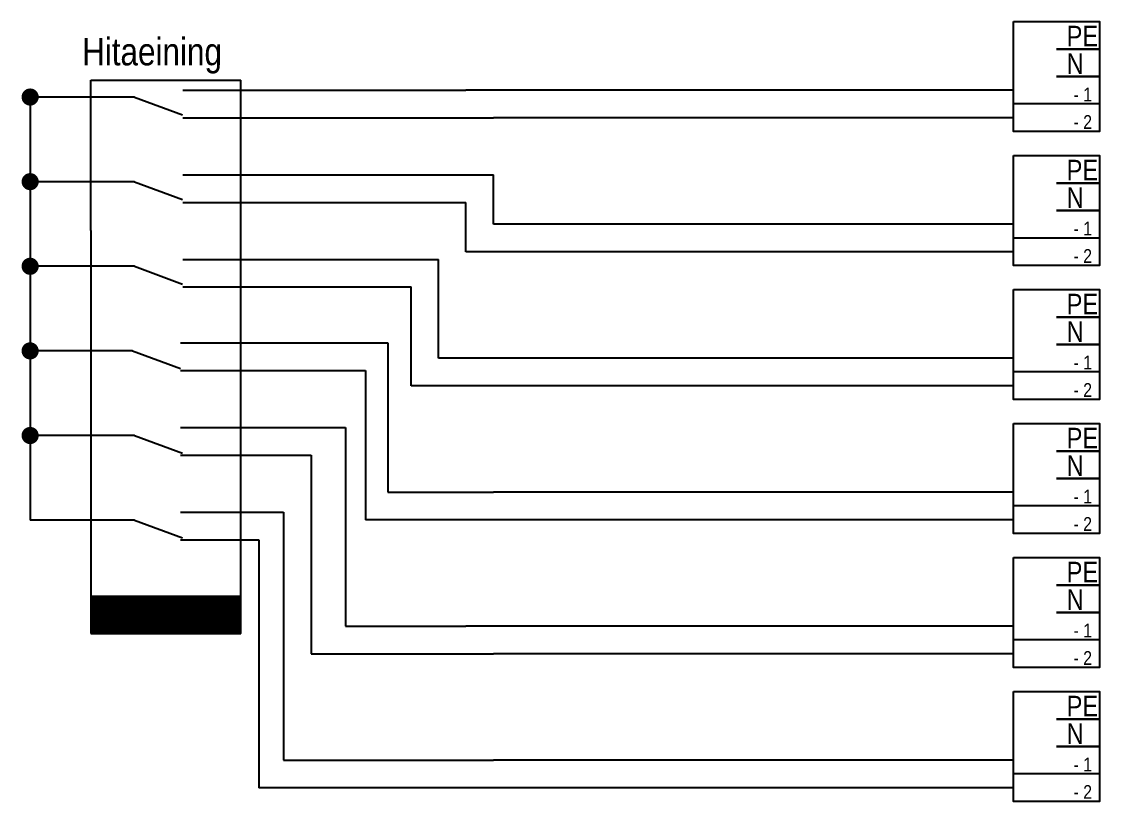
# Model space of a CAD drawing. Header units: millimetres. Extents: x -242231 to 419123, y -2399 to 525285.
# Drawn here: x -48143 to -33355, y 140452 to 151150 of the extents above; entities that cross this region are included whole.
import ezdxf
from ezdxf.enums import TextEntityAlignment as Align

# ---------------------------------------------------------------- set-up
doc = ezdxf.new("R2010")
doc.units = ezdxf.units.MM
doc.layers.add('R-KLEMMur', color=7, linetype='Continuous')
doc.layers.add('R-LAGS-TEXTI', color=1, linetype='Continuous')
doc.styles.add('Greinamerkingar', font='ARIALN.TTF')
doc.styles.add('texti fyrir einlínumyndir', font='ARIALN.TTF', dxfattribs={"height": 100})

# ---------------------------------------------------------------- blocks, each defined once
blk = doc.blocks.new('A$C394b905f')
h = blk.add_hatch()
h.set_pattern_fill('ANSI31', color=256, scale=4.864636)
h.set_pattern_definition([(45, (-13685.9179, -10844.51424), (-0.42997712, 0.42997712), [])])
h.paths.add_polyline_path([(575.9, 450.5), (575.9, 549.4), (174.6, 549.4), (174.6, 450.5)])
for p, q in [((174.6, 1530.5), (174.6, 1933.7)), ((174.6, 1933.7), (575.9, 1933.7)), ((575.9, 1530.5), (575.9, 1933.7)), ((291.2, 1888), (11.5, 1888)), ((291.2, 1661.2), (11.5, 1661.2)), ((174.6, 1530.5), (174.6, 549.4)), ((575.9, 549.4), (575.9, 1530.5)), ((291.2, 1434.4), (11.5, 1434.4)), ((765, 1228.8), (970.2, 1228.8)), ((970.2, 1228.8), (970.2, 828.8)), ((285.5, 1207.6), (11.5, 1207.6)), ((765, 1155.1), (910.5, 1155.1)), ((910.5, 1155.1), (910.5, 755.1)), ((765, 1002), (857.2, 1002)), ((857.2, 1002), (857.2, 469.6)), ((291.2, 980.8), (11.5, 980.8)), ((765, 928.3), (765, 396)), ((970.2, 828.8), (1253.5, 828.8)), ((291.2, 753.9), (11.5, 753.9)), ((690.3, 775.2), (690.3, 110.5)), ((1179.9, 755.1), (910.5, 755.1)), ((624.2, 701.5), (624.2, 36.8)), ((174.6, 549.4), (174.6, 450.5)), ((575.9, 549.4), (174.6, 549.4)), ((575.9, 450.5), (575.9, 549.4)), ((857.2, 469.6), (1179.9, 469.6)), ((174.6, 450.5), (575.9, 450.5)), ((765, 396), (1253.5, 396)), ((690.3, 110.5), (1253.5, 110.5)), ((1179.9, 36.8), (624.2, 36.8))]:
    blk.add_line(p, q)
at = {"color": 0, "linetype": 'Continuous'}
for points in [[(2763, 1943), (2878, 1943), (2878, 1869.4), (2647.9, 1869.4), (2647.9, 2090.3)], [(2647.9, 2090.3), (2878, 2090.3), (2878, 2016.7), (2763, 2016.7)], [(2763, 2016.7), (2878, 2016.7), (2878, 1943), (2763, 1943)], [(2647.9, 1731.2), (2878, 1731.2), (2878, 1657.5), (2763, 1657.5)], [(2763, 1583.9), (2878, 1583.9), (2878, 1510.2), (2647.9, 1510.2), (2647.9, 1731.2)], [(2763, 1657.5), (2878, 1657.5), (2878, 1583.9), (2763, 1583.9)], [(2763, 1224.7), (2878, 1224.7), (2878, 1151.1), (2647.9, 1151.1), (2647.9, 1372)], [(2647.9, 1372), (2878, 1372), (2878, 1298.4), (2763, 1298.4)], [(2763, 1298.4), (2878, 1298.4), (2878, 1224.7), (2763, 1224.7)], [(2647.9, 1012.9), (2878, 1012.9), (2878, 939.2), (2763, 939.2)], [(2763, 865.6), (2878, 865.6), (2878, 791.9), (2647.9, 791.9), (2647.9, 1012.9)], [(2763, 939.2), (2878, 939.2), (2878, 865.6), (2763, 865.6)], [(2763, 506.4), (2878, 506.4), (2878, 432.8), (2647.9, 432.8), (2647.9, 653.7)], [(2647.9, 653.7), (2878, 653.7), (2878, 580.1), (2763, 580.1)], [(2763, 580.1), (2878, 580.1), (2878, 506.4), (2763, 506.4)], [(2647.9, 294.6), (2878, 294.6), (2878, 220.9), (2763, 220.9)], [(2763, 147.3), (2878, 147.3), (2878, 73.6), (2647.9, 73.6), (2647.9, 294.6)], [(2763, 220.9), (2878, 220.9), (2878, 147.3), (2763, 147.3)]]:
    blk.add_lwpolyline(points, dxfattribs=at)
for points in [[(2878, 1869.4), (2878, 1795.7), (2647.9, 1795.7), (2647.9, 1869.4)], [(2878, 1510.2), (2878, 1436.6), (2647.9, 1436.6), (2647.9, 1510.2)], [(2878, 1151.1), (2878, 1077.4), (2647.9, 1077.4), (2647.9, 1151.1)], [(2878, 791.9), (2878, 718.3), (2647.9, 718.3), (2647.9, 791.9)], [(2878, 432.8), (2878, 359.1), (2647.9, 359.1), (2647.9, 432.8)], [(2878, 73.6), (2878, 0), (2647.9, 0), (2647.9, 73.6)]]:
    blk.add_lwpolyline(points)
at = {"layer": 'R-KLEMMur'}
for p, q in [((11.5, 1899.5), (11.5, 1434.4)), ((291.2, 1888), (420.2, 1840.4)), ((420.7, 1906.2), (771.3, 1906.2)), ((771.3, 1906.2), (1179.9, 1906.2)), ((2647.9, 1906.2), (1179.9, 1906.2)), ((420.7, 1832.6), (771.3, 1832.6)), ((771.3, 1832.6), (1253.5, 1832.6)), ((2647.9, 1832.6), (1253.5, 1832.6)), ((420.7, 1679.4), (771.3, 1679.4)), ((771.3, 1679.4), (1253.5, 1679.4)), ((1253.5, 1547.1), (1253.5, 1679.4)), ((291.2, 1661.2), (420.2, 1613.6)), ((420.7, 1605.8), (771.3, 1605.8)), ((771.3, 1605.8), (1179.9, 1605.8)), ((1179.9, 1473.4), (1179.9, 1605.8)), ((2647.9, 1547.1), (1253.5, 1547.1)), ((420.7, 1452.6), (771.3, 1452.6)), ((771.3, 1452.6), (1106.2, 1452.6)), ((1106.2, 1187.9), (1106.2, 1452.6)), ((2647.9, 1473.4), (1179.9, 1473.4)), ((11.5, 1434.4), (11.5, 753.9)), ((291.2, 1434.4), (420.2, 1386.8)), ((420.7, 1378.9), (771.3, 1378.9)), ((771.3, 1378.9), (1032.6, 1378.9)), ((1032.6, 1114.3), (1032.6, 1378.9)), ((414.4, 1228.8), (765, 1228.8)), ((285.5, 1207.6), (414.4, 1160)), ((2647.9, 1187.9), (1106.2, 1187.9)), ((2647.9, 1187.9), (1179.9, 1187.9)), ((414.4, 1155.1), (765, 1155.1)), ((2647.9, 1114.3), (1032.6, 1114.3)), ((2647.9, 1114.3), (1253.5, 1114.3)), ((414.4, 1002), (765, 1002)), ((291.2, 980.8), (420.2, 933.2)), ((414.4, 928.3), (765, 928.3)), ((2647.9, 828.8), (1253.5, 828.8)), ((291.2, 753.9), (420.2, 706.4)), ((414.4, 775.2), (690.3, 775.2)), ((2647.9, 755.1), (1179.9, 755.1)), ((414.4, 701.5), (624.2, 701.5)), ((2647.9, 469.6), (1179.9, 469.6)), ((2647.9, 396), (1253.5, 396)), ((2647.9, 110.5), (1253.5, 110.5)), ((2647.9, 36.8), (1179.9, 36.8))]:
    blk.add_line(p, q, dxfattribs=at)
at = {"layer": 'R-KLEMMur', "const_width": 23}
for points in [[(0, 1888, 1), (23, 1888, 1)], [(0, 1661.2, 1), (23, 1661.2, 1)], [(0, 1434.4, 1), (23, 1434.4, 1)], [(0, 1207.6, 1), (23, 1207.6, 1)], [(0, 980.8, 1), (23, 980.8, 1)]]:
    blk.add_lwpolyline(points, format="xyb", close=True, dxfattribs=at)
at = {"layer": 'R-KLEMMur', "color": 1, "style": 'Greinamerkingar'}
blk.add_text('Hitaeining', height=73.65, dxfattribs=at).set_placement((150.6, 1972.9))
at = {"layer": 'R-LAGS-TEXTI', "style": 'texti fyrir einlínumyndir'}
for s, height, p in [('PE', 55.24, (2790.2, 2023.7)), ('N', 55.2, (2790.2, 1950)), ('- 1', 36.82, (2808.8, 1876.4)), ('- 2', 36.82, (2808.8, 1802.7)), ('PE', 55.24, (2790.2, 1664.5)), ('N', 55.2, (2790.2, 1590.9)), ('- 1', 36.82, (2808.8, 1517.2)), ('- 2', 36.82, (2808.8, 1443.6)), ('PE', 55.24, (2790.2, 1305.4)), ('N', 55.2, (2790.2, 1231.7)), ('- 1', 36.82, (2808.8, 1158.1)), ('- 2', 36.82, (2808.8, 1084.4)), ('PE', 55.24, (2790.2, 946.2)), ('N', 55.2, (2790.2, 872.6)), ('- 1', 36.82, (2808.8, 798.9)), ('- 2', 36.82, (2808.8, 725.3)), ('PE', 55.24, (2790.2, 587.1)), ('N', 55.2, (2790.2, 513.4)), ('- 1', 36.82, (2808.8, 439.8)), ('- 2', 36.82, (2808.8, 366.1)), ('PE', 55.24, (2790.2, 227.9)), ('N', 55.2, (2790.2, 154.3)), ('- 1', 36.82, (2808.8, 80.6)), ('- 2', 36.82, (2808.8, 7))]:
    blk.add_text(s, height=height, dxfattribs=at).set_placement(p)
for tag, p in [('401.1', (2663, 1977.6)), ('401.2', (2663, 1618.5)), ('401.3', (2663, 1259.3)), ('401.4', (2663, 900.2)), ('401.5', (2663, 541)), ('401.6', (2663, 181.9))]:
    blk.add_attdef(tag, text='', height=73.6, rotation=270, dxfattribs=at).set_placement(p, align=Align.CENTER)
for tag, p in [('RÝMI101', (793.6, 1942.1)), ('RÝMI102', (803.2, 1699.5)), ('BAÐHERB', (831.2, 1472.3)), ('RÝMI105', (756.1, 1240.6)), ('RÝMI104', (756.1, 1013.9)), ('ANDDYRI', (781.7, 801.3))]:
    blk.add_attdef(tag, text='', height=73.6, dxfattribs=at).set_placement(p, align=Align.CENTER)

msp = doc.modelspace()

# ---------------------------------------------------------------- block references
at = {"xscale": 5.117873587147224, "yscale": 5.117873587147224, "zscale": 5.117873587147224}
msp.add_blockref('A$C394b905f', (-48084.538, 140451.704), dxfattribs=at)

doc.saveas('drawing.dxf')
